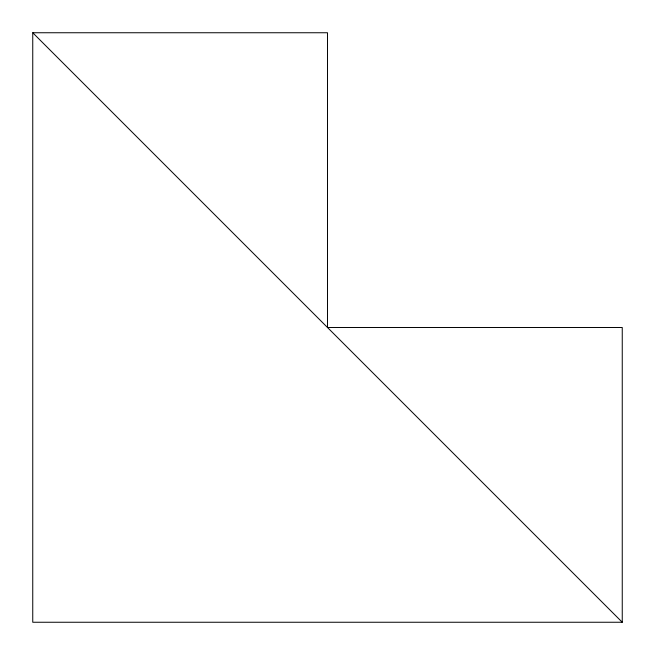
<?xml version="1.0" encoding="UTF-8"?>
<svg xmlns="http://www.w3.org/2000/svg" width="655" height="655" viewBox="0 0 655 655"><rect width="100%" height="100%" fill="white"/><g stroke="black" fill="none" stroke-linecap="round" stroke-linejoin="round"><path stroke-width="0.98" d="M32.75 32.75L327.5 32.75L327.5 327.5L622.25 327.5L622.25 622.25L32.75 622.25L32.75 32.75L622.25 622.25"/></g></svg>
